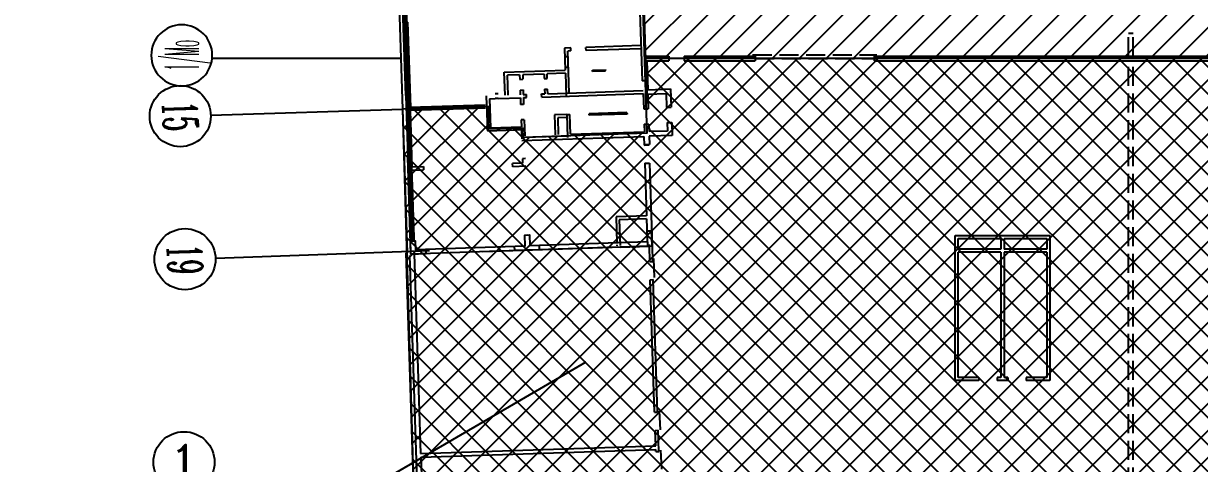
# Model space of a CAD drawing. Extents: x 634182 to 802382, y -1101880 to -864080.
# Drawn here: x 648171 to 663572, y -1043747 to -1037982 of the extents above; entities that cross this region are included whole.
import ezdxf
from ezdxf.enums import TextEntityAlignment as Align

# ---------------------------------------------------------------- set-up
doc = ezdxf.new("R2010")
doc.units = 0
doc.header["$LTSCALE"] = 1000
doc.header["$MEASUREMENT"] = 0
doc.linetypes.add('DASH', pattern=[0.35, 0.25, -0.1])
doc.layers.get('0').update_dxf_attribs({"linetype": 'CONTINUOUS'})
for name, color, linetype in [('AXIS', 3, 'CONTINUOUS'), ('AXIS_TEXT', 7, 'CONTINUOUS'), ('防火分區线', 2, 'CONTINUOUS')]:
    doc.layers.add(name, color=color, linetype=linetype)
doc.styles.add('COMPLEX', font='COMPLEX')

# ---------------------------------------------------------------- blocks, each defined once
blk = doc.blocks.new('_AXISO')
blk.add_circle((0, 0), 0.5)
at = {"layer": 'AXIS_TEXT', "style": 'COMPLEX', "width": 1.041667}
blk.add_attdef('A', text='', height=0.56, dxfattribs=at).set_placement((-0.25, -0.28), (0.25, -0.28), align=Align.FIT)
blk = doc.blocks.new('_AXISO2')
blk.add_line((0.354, 0.146), (0.5, 0))
blk.add_circle((0, 0.5), 0.5)
at = {"layer": 'AXIS_TEXT', "style": 'COMPLEX', "width": 1.041667}
blk.add_attdef('A', text='', height=0.56, dxfattribs=at).set_placement((-0.25, 0.22), (0.25, 0.22), align=Align.FIT)

msp = doc.modelspace()

# ---------------------------------------------------------------- hatches: boundary and pattern name
at = {"layer": '防火分區线'}
h = msp.add_hatch(dxfattribs=at)
h.set_pattern_fill('ANSI31', color=256, scale=2000, style=0)
h.set_pattern_definition([(45, (675357.98, -860898.43), (-176.7767, 176.7767), [])])
h.paths.add_polyline_path([(665586.645, -1031582.39), (664806.645, -1031582.39), (664806.645, -1031282.39), (663666.645, -1031282.39), (663666.645, -1030982.39), (663666.645, -1029722.39), (662976.645, -1029722.39), (662976.645, -1030982.39), (661176.645, -1030982.39), (661176.645, -1031282.39), (658836.645, -1031282.39), (656064.663, -1031282.39), (656067.391, -1031364.625), (656173.487, -1034562.847), (655873.651, -1034572.793), (655916.422, -1035862.082), (656216.257, -1035852.135), (656234.16, -1036391.838), (655934.325, -1036401.785), (655977.096, -1037691.076), (656276.931, -1037681.148), (656302.113, -1038440.258), (669392.224, -1038440.258), (669392.224, -1031282.39), (669126.645, -1031282.39), (669126.645, -1031582.39), (668346.645, -1031582.39), (668346.645, -1030982.39), (667712.224, -1030982.39), (667686.645, -1030982.39), (667686.645, -1028454.39), (666246.645, -1028454.39), (666246.645, -1030982.39), (665586.645, -1030982.39)])
h = msp.add_hatch(dxfattribs=at)
h.set_pattern_fill('NET', color=256, scale=2000, angle=45, style=0)
h.set_pattern_definition([(45, (645735.5, -874587.1), (-176.7767, 176.7767), []), (135, (645735.5, -874587.1), (-176.7767, -176.7767), [])])
h.paths.add_polyline_path([(669392.224, -1038440.258), (656302.113, -1038440.258), (656334.621, -1039420.173), (654715.524, -1039473.884), (654711.546, -1039353.95), (654265.796, -1039368.737), (654255.849, -1039068.902), (653134.461, -1039106.102), (653279.057, -1044063.191), (656485.293, -1043956.829), (656553.301, -1046000.258), (659312.224, -1046000.258), (659312.224, -1045280.258), (663572.216, -1045280.258), (669392.224, -1045280.258)])

# ---------------------------------------------------------------- linework, layer by layer
for p, q in [((652878.902, -1031402.365), (653196.793, -1040985.069)), ((656335.763, -1038849.821), (656296.25, -1037660.491)), ((653176.461, -1038924.583), (653138.665, -1037785.238)), ((656241.948, -1037832.506), (656271.783, -1038731.852)), ((653241.743, -1039082.501), (653204.609, -1037963.147)), ((662642.224, -1038109.93), (662702.224, -1038109.93)), ((655337.038, -1038302.617), (655257.082, -1038305.269)), ((655257.082, -1038305.269), (655266.696, -1038595.1)), ((655338.363, -1038342.585), (655298.385, -1038343.912)), ((655316.621, -1038893.609), (655298.385, -1038343.912)), ((655338.363, -1038342.585), (655337.037, -1038302.603)), ((655538.253, -1038335.954), (655536.927, -1038295.971)), ((656256.532, -1038272.114), (655536.928, -1038295.986)), ((656257.858, -1038312.083), (655538.253, -1038335.954)), ((655260.728, -1038415.199), (655300.706, -1038413.873)), ((656301.973, -1038410.33), (656621.173, -1038410.33)), ((656333.132, -1038469.93), (656345.724, -1038849.491)), ((656333.132, -1038470.33), (656621.173, -1038470.33)), ((656621.173, -1038410.33), (656621.173, -1038470.33)), ((656821.173, -1038410.33), (657752.224, -1038410.33)), ((656821.173, -1038410.33), (656821.173, -1038470.33)), ((656821.173, -1038470.33), (657752.224, -1038470.33)), ((657752.224, -1038410.33), (657752.224, -1038470.33)), ((659312.224, -1038409.93), (669362.224, -1038409.93)), ((659312.224, -1038409.93), (659312.224, -1038469.93)), ((659312.224, -1038469.93), (669362.224, -1038469.93)), ((654467.136, -1038621.624), (655266.696, -1038595.1)), ((654477.083, -1038921.46), (654467.136, -1038621.624)), ((654988.176, -1038644.362), (654708.33, -1038653.645)), ((654988.176, -1038644.362), (654990.165, -1038704.329)), ((655268.022, -1038635.078), (655028.154, -1038643.036)), ((655030.144, -1038703.003), (655028.154, -1038643.036)), ((655265.37, -1038555.122), (655305.348, -1038553.796)), ((655268.022, -1038635.078), (655277.969, -1038934.913)), ((655622.814, -1038593.283), (655802.715, -1038587.315)), ((655623.477, -1038613.272), (655622.814, -1038593.283)), ((655792.205, -1038607.674), (655623.477, -1038613.272)), ((654668.352, -1038654.971), (654508.44, -1038660.276)), ((654517.061, -1038920.133), (654508.44, -1038660.275)), ((654668.352, -1038654.97), (654670.342, -1038714.938)), ((654670.341, -1038714.938), (654710.32, -1038713.612)), ((654708.33, -1038653.645), (654710.32, -1038713.612)), ((654990.165, -1038704.329), (655030.144, -1038703.003)), ((656281.777, -1038731.52), (656331.731, -1038729.863)), ((656337.7, -1038909.79), (656331.731, -1038729.863)), ((653176.386, -1038924.586), (653203.243, -1039734.141)), ((653226.51, -1038922.945), (653176.49, -1038924.605)), ((654231.218, -1038929.616), (654246.469, -1039389.363)), ((654386.461, -1038904.614), (654346.483, -1038905.941)), ((654388.445, -1038964.422), (654678.299, -1038954.807)), ((654674.983, -1038854.861), (654714.961, -1038853.535)), ((654674.983, -1038854.861), (654676.973, -1038914.828)), ((654678.299, -1038954.806), (654681.283, -1039044.757)), ((654714.961, -1038853.535), (654716.951, -1038913.502)), ((654716.951, -1038913.502), (654756.929, -1038912.176)), ((654718.277, -1038953.48), (654758.255, -1038952.154)), ((654718.277, -1038953.48), (654721.261, -1039043.431)), ((654758.255, -1038952.154), (654756.929, -1038912.176)), ((654956.819, -1038905.545), (654996.796, -1038904.219)), ((654958.145, -1038945.523), (654956.819, -1038905.545)), ((654958.145, -1038945.523), (656287.414, -1038901.427)), ((654994.807, -1038844.252), (655034.785, -1038842.926)), ((654994.807, -1038844.252), (654996.796, -1038904.219)), ((655036.775, -1038902.893), (655034.785, -1038842.926)), ((655036.775, -1038902.893), (656286.087, -1038861.449)), ((656287.414, -1038901.427), (656294.045, -1039101.317)), ((656341.737, -1039029.638), (656337.755, -1038909.788)), ((656345.724, -1038849.491), (656645.541, -1038839.545)), ((656347.713, -1038909.458), (656587.563, -1038901.501)), ((656347.713, -1038909.458), (656354.012, -1039099.327)), ((656587.563, -1038901.501), (656593.531, -1039081.402)), ((656645.541, -1038839.545), (656653.498, -1039079.413)), ((654215.207, -1039050.208), (653231.748, -1039082.833)), ((654216.533, -1039090.186), (653233.074, -1039122.811)), ((653381.68, -1039077.881), (653383.006, -1039117.859)), ((654272.51, -1038968.268), (654285.109, -1039348.059)), ((654272.522, -1038968.268), (654348.467, -1038965.748)), ((654388.445, -1038964.422), (654348.467, -1038965.748)), ((654721.261, -1039043.431), (654681.283, -1039044.757)), ((656294.045, -1039101.317), (656354.012, -1039099.327)), ((656593.531, -1039081.402), (656653.498, -1039079.413)), ((653237.451, -1039252.754), (653187.431, -1039254.414)), ((653233.124, -1039122.824), (653257.657, -1039862.407)), ((654727.892, -1039243.321), (654687.914, -1039244.647)), ((654687.914, -1039244.647), (654690.898, -1039334.597)), ((654727.892, -1039243.321), (654734.854, -1039453.205)), ((655285.927, -1039174.792), (655126.041, -1039180.096)), ((655126.041, -1039180.096), (655134.661, -1039439.942)), ((655287.253, -1039214.77), (655167.345, -1039218.748)), ((655167.345, -1039218.748), (655174.639, -1039438.616)), ((655285.927, -1039174.792), (655325.905, -1039173.466)), ((655285.927, -1039174.792), (655295.873, -1039474.617)), ((655334.525, -1039433.312), (655325.905, -1039173.466)), ((656074.473, -1039148.498), (655577.728, -1039164.977)), ((655578.391, -1039184.966), (655577.728, -1039164.977)), ((656075.118, -1039168.488), (655578.391, -1039184.966)), ((656074.473, -1039148.498), (656075.118, -1039168.488)), ((654246.469, -1039389.363), (654732.202, -1039373.249)), ((654285.121, -1039348.059), (654690.898, -1039334.597)), ((654692.224, -1039374.575), (654696.203, -1039494.51)), ((655334.525, -1039433.312), (656303.991, -1039401.152)), ((656300.676, -1039301.207), (656360.643, -1039299.217)), ((656300.676, -1039301.207), (656303.991, -1039401.152)), ((656360.643, -1039299.217), (656363.959, -1039399.189)), ((656603.809, -1039391.232), (656363.959, -1039399.189)), ((656600.162, -1039281.292), (656660.129, -1039279.303)), ((656600.162, -1039281.292), (656603.809, -1039391.232)), ((656660.129, -1039279.303), (656665.765, -1039449.21)), ((654696.866, -1039514.499), (656295.987, -1039461.45)), ((654735.517, -1039473.194), (655295.21, -1039454.628)), ((656295.987, -1039461.45), (656299.733, -1039574.409)), ((656299.733, -1039574.409), (656359.7, -1039572.42)), ((656309.628, -1039571.058), (656369.595, -1039569.069)), ((656665.765, -1039449.21), (656365.948, -1039459.156)), ((656365.948, -1039459.156), (656369.595, -1039569.069)), ((653253.347, -1039732.483), (653203.327, -1039734.143)), ((653245.434, -1041003.44), (653203.327, -1039734.138)), ((653253.347, -1039732.479), (653257.657, -1039862.407)), ((653257.609, -1039862.409), (653407.522, -1039857.436)), ((653407.522, -1039857.436), (653408.848, -1039897.414)), ((654706.812, -1039814.334), (654576.884, -1039818.644)), ((654578.21, -1039858.622), (654576.884, -1039818.644)), ((654748.116, -1039852.985), (654578.21, -1039858.622)), ((654744.801, -1039753.04), (654704.823, -1039754.367)), ((654704.823, -1039754.367), (654706.812, -1039814.334)), ((656307.688, -1039814.277), (656367.655, -1039812.288)), ((656307.688, -1039814.277), (656330.46, -1040500.905)), ((656367.655, -1039812.288), (656403.685, -1040898.67)), ((653263.293, -1040032.309), (653213.273, -1040033.968)), ((653258.936, -1039902.387), (653408.848, -1039897.414)), ((656330.46, -1040500.905), (655930.67, -1040514.167)), ((655930.67, -1040514.167), (655941.943, -1040853.977)), ((656331.786, -1040540.883), (655971.974, -1040552.819)), ((655971.974, -1040552.819), (655983.247, -1040892.632)), ((656331.786, -1040540.883), (656343.718, -1040900.659)), ((653245.434, -1041003.441), (653238.802, -1040803.532)), ((654737.978, -1040753.817), (654777.956, -1040752.491)), ((656347.092, -1040700.419), (656397.047, -1040698.762)), ((656403.424, -1040890.969), (656397.047, -1040698.762)), ((660372.224, -1040760.258), (661612.224, -1040760.258)), ((660372.224, -1042660.258), (660372.224, -1040760.258)), ((660412.224, -1040800.258), (660972.224, -1040800.258)), ((660412.224, -1040940.258), (660412.224, -1040800.258)), ((660972.224, -1040800.258), (660972.224, -1040940.258)), ((661012.224, -1040800.258), (661012.224, -1040940.258)), ((661012.224, -1040800.258), (661572.224, -1040800.258)), ((661572.224, -1040800.258), (661572.224, -1040940.258)), ((661612.224, -1040760.258), (661612.224, -1042660.258)), ((655943.931, -1040913.921), (653245.434, -1041003.44)), ((653445.319, -1040996.81), (653443.33, -1040936.864)), ((654604.686, -1040958.349), (654602.697, -1040898.4)), ((654924.51, -1040947.739), (654604.686, -1040958.349)), ((654922.522, -1040887.795), (654924.51, -1040947.739)), ((655942.937, -1040883.943), (655943.269, -1040893.959)), ((656363.702, -1040899.996), (655983.909, -1040912.595)), ((655983.909, -1040912.596), (656363.702, -1040899.997)), ((655983.909, -1040912.596), (655983.909, -1040912.599)), ((656363.038, -1040880.034), (656363.702, -1040899.996)), ((656363.702, -1040899.997), (656370.344, -1041099.886)), ((656403.016, -1040878.706), (656403.424, -1040890.969)), ((656403.68, -1040898.67), (656410.322, -1041098.558)), ((660972.224, -1040940.258), (660412.224, -1040940.258)), ((661572.224, -1040940.258), (661012.224, -1040940.258)), ((653176.804, -1040985.732), (653310.628, -1045012.84)), ((653226.105, -1041024.094), (653358.602, -1045011.246)), ((653245.434, -1041003.441), (653445.319, -1040996.81)), ((653285.408, -1041002.114), (653335.221, -1042501.311)), ((656370.344, -1041099.886), (656410.322, -1041098.558)), ((660972.224, -1040980.258), (660412.224, -1040980.258)), ((660412.224, -1042620.258), (660412.224, -1040980.258)), ((660972.224, -1040980.258), (660972.224, -1042620.258)), ((661012.224, -1040980.258), (661012.224, -1042620.258)), ((661572.224, -1040980.258), (661012.224, -1040980.258)), ((661572.224, -1040980.258), (661572.224, -1042620.258)), ((656378.315, -1041339.754), (656418.293, -1041338.426)), ((656435.946, -1043074.031), (656378.315, -1041339.754)), ((656475.924, -1043072.703), (656418.293, -1041338.426)), ((653335.221, -1042501.311), (653372.26, -1043616.082)), ((660684.224, -1042620.258), (660412.224, -1042620.258)), ((660684.224, -1042620.258), (660684.224, -1042660.258)), ((660972.224, -1042620.258), (660924.224, -1042620.258)), ((660924.224, -1042620.258), (660924.224, -1042660.258)), ((661060.224, -1042620.258), (661012.224, -1042620.258)), ((661060.224, -1042620.258), (661060.224, -1042660.258)), ((661572.224, -1042620.258), (661300.224, -1042620.258)), ((661300.224, -1042620.258), (661300.224, -1042660.258)), ((660684.224, -1042660.258), (660372.224, -1042660.258)), ((661060.224, -1042660.258), (660924.224, -1042660.258)), ((661612.224, -1042660.258), (661300.224, -1042660.258)), ((656435.946, -1043074.031), (656475.924, -1043072.703)), ((656443.917, -1043313.899), (656483.895, -1043312.57)), ((656450.56, -1043513.788), (656443.917, -1043313.899)), ((656493.264, -1043590.306), (656483.895, -1043312.57)), ((653372.26, -1043616.082), (656450.56, -1043513.788)), ((653373.854, -1043664.056), (656452.154, -1043561.762)), ((656453.286, -1043591.634), (656452.154, -1043561.762)), ((653373.854, -1043664.056), (653385.677, -1044019.866)), ((656453.286, -1043591.634), (656493.264, -1043590.306))]:
    msp.add_line(p, q)
at = {"linetype": 'DASH'}
for p, q in [((662642.224, -1038409.93), (662642.224, -1038109.93)), ((662702.224, -1038409.93), (662702.224, -1038109.93)), ((662642.224, -1044750.258), (662642.224, -1038469.93)), ((662702.224, -1044750.258), (662702.224, -1038469.93)), ((656423.605, -1041062.031), (656433.958, -1041366.213)), ((656494.656, -1043055.139), (656509.584, -1043347.531)), ((656511.836, -1043573.05), (656526.764, -1043865.442))]:
    msp.add_line(p, q, dxfattribs=at)
at = {"linetype": 'Continuous'}
for p, q in [((656331.731, -1038729.863), (656271.783, -1038731.852)), ((656359.582, -1039569.401), (656299.633, -1039571.39))]:
    msp.add_line(p, q, dxfattribs=at)
at = {"linetype": 'Continuous', "const_width": 60}
msp.add_lwpolyline([(652964.09, -1031617.636), (653269.78, -1040832.561)], dxfattribs=at)
at = {"linetype": 'DASH'}
for points in [[(657719.94, -1038392.026), (659345.658, -1038392.026)], [(657752.224, -1038440.258), (659312.224, -1038440.258)]]:
    msp.add_lwpolyline(points, dxfattribs=at)
msp.add_lwpolyline([(654144.906, -1040973.618), (653245.433, -1041003.462), (653239.797, -1040833.556), (653299.764, -1040831.567), (653303.411, -1040941.506), (654742.599, -1040893.758), (654737.957, -1040753.84), (654797.924, -1040751.851), (654802.566, -1040891.774), (656341.719, -1040840.715), (656337.077, -1040700.792), (656397.044, -1040698.803), (656403.653, -1040898.672), (654184.884, -1040972.291)])
at = {"layer": 'AXIS'}
for p, q in [((653112.373, -1038440.258), (650641.592, -1038440.258)), ((650623.382, -1039182.872), (653134.461, -1039106.102)), ((650685.996, -1041056.654), (653487.056, -1040958.208))]:
    msp.add_line(p, q, dxfattribs=at)
at = {"layer": '防火分區线', "ltscale": 1500}
for points in [[(656276.931, -1037681.148), (656334.621, -1039420.173), (654715.524, -1039473.884), (654711.546, -1039353.95), (654265.796, -1039368.737), (654255.849, -1039068.902), (653134.461, -1039106.102), (653134.461, -1039106.102), (653279.057, -1044063.191), (656485.293, -1043956.829), (656553.301, -1046000.258), (656553.301, -1046000.258), (656553.301, -1046000.258)], [(669392.224, -1038440.258), (656302.113, -1038440.258)], [(655534.302, -1042420.153), (650054.833, -1045610.785), (646624.526, -1045610.785)]]:
    msp.add_lwpolyline(points, dxfattribs=at)

# ---------------------------------------------------------------- block references
at = {"layer": 'AXIS'}
ref = msp.add_blockref('_AXISO', (650243.649, -1038399.743), dxfattribs=dict(at, xscale=-800, yscale=800, zscale=800, rotation=90.00000000000001))
ref.add_attrib('A', '1/Mo', dxfattribs={"layer": 'AXIS_TEXT', "height": 448, "rotation": 90, "style": 'COMPLEX', "width": 0.246711}).set_placement((650467.649, -1038599.743), (650467.649, -1038199.743), align=Align.FIT)
ref = msp.add_blockref('_AXISO', (650223.602, -1039196.135), dxfattribs=dict(at, xscale=800, yscale=800, zscale=800, rotation=271.9))
ref.add_attrib('A', '15', dxfattribs={"layer": 'AXIS_TEXT', "height": 448, "rotation": 271.9, "style": 'COMPLEX', "width": 0.646552}).set_placement((649993.094, -1039003.671), (650006.356, -1039403.451), align=Align.FIT)
ref = msp.add_blockref('_AXISO', (650286.216, -1041069.916), dxfattribs=dict(at, xscale=800, yscale=800, zscale=800, rotation=271.9))
ref.add_attrib('A', '19', dxfattribs={"layer": 'AXIS_TEXT', "height": 448, "rotation": 271.9, "style": 'COMPLEX', "width": 0.646552}).set_placement((650055.708, -1040877.453), (650068.97, -1041277.233), align=Align.FIT)
at = {"layer": 'AXIS', "ltscale": 1500}
ref = msp.add_blockref('_AXISO2', (650286.216, -1044130.14), dxfattribs=dict(at, xscale=800, yscale=800, zscale=800, rotation=1.9))
ref.add_attrib('A', '1', dxfattribs={"layer": 'AXIS_TEXT', "height": 448, "style": 'COMPLEX', "width": 2.083333}).set_placement((650072.954, -1043954.36), (650472.954, -1043954.36), align=Align.FIT)

doc.saveas('drawing.dxf')
